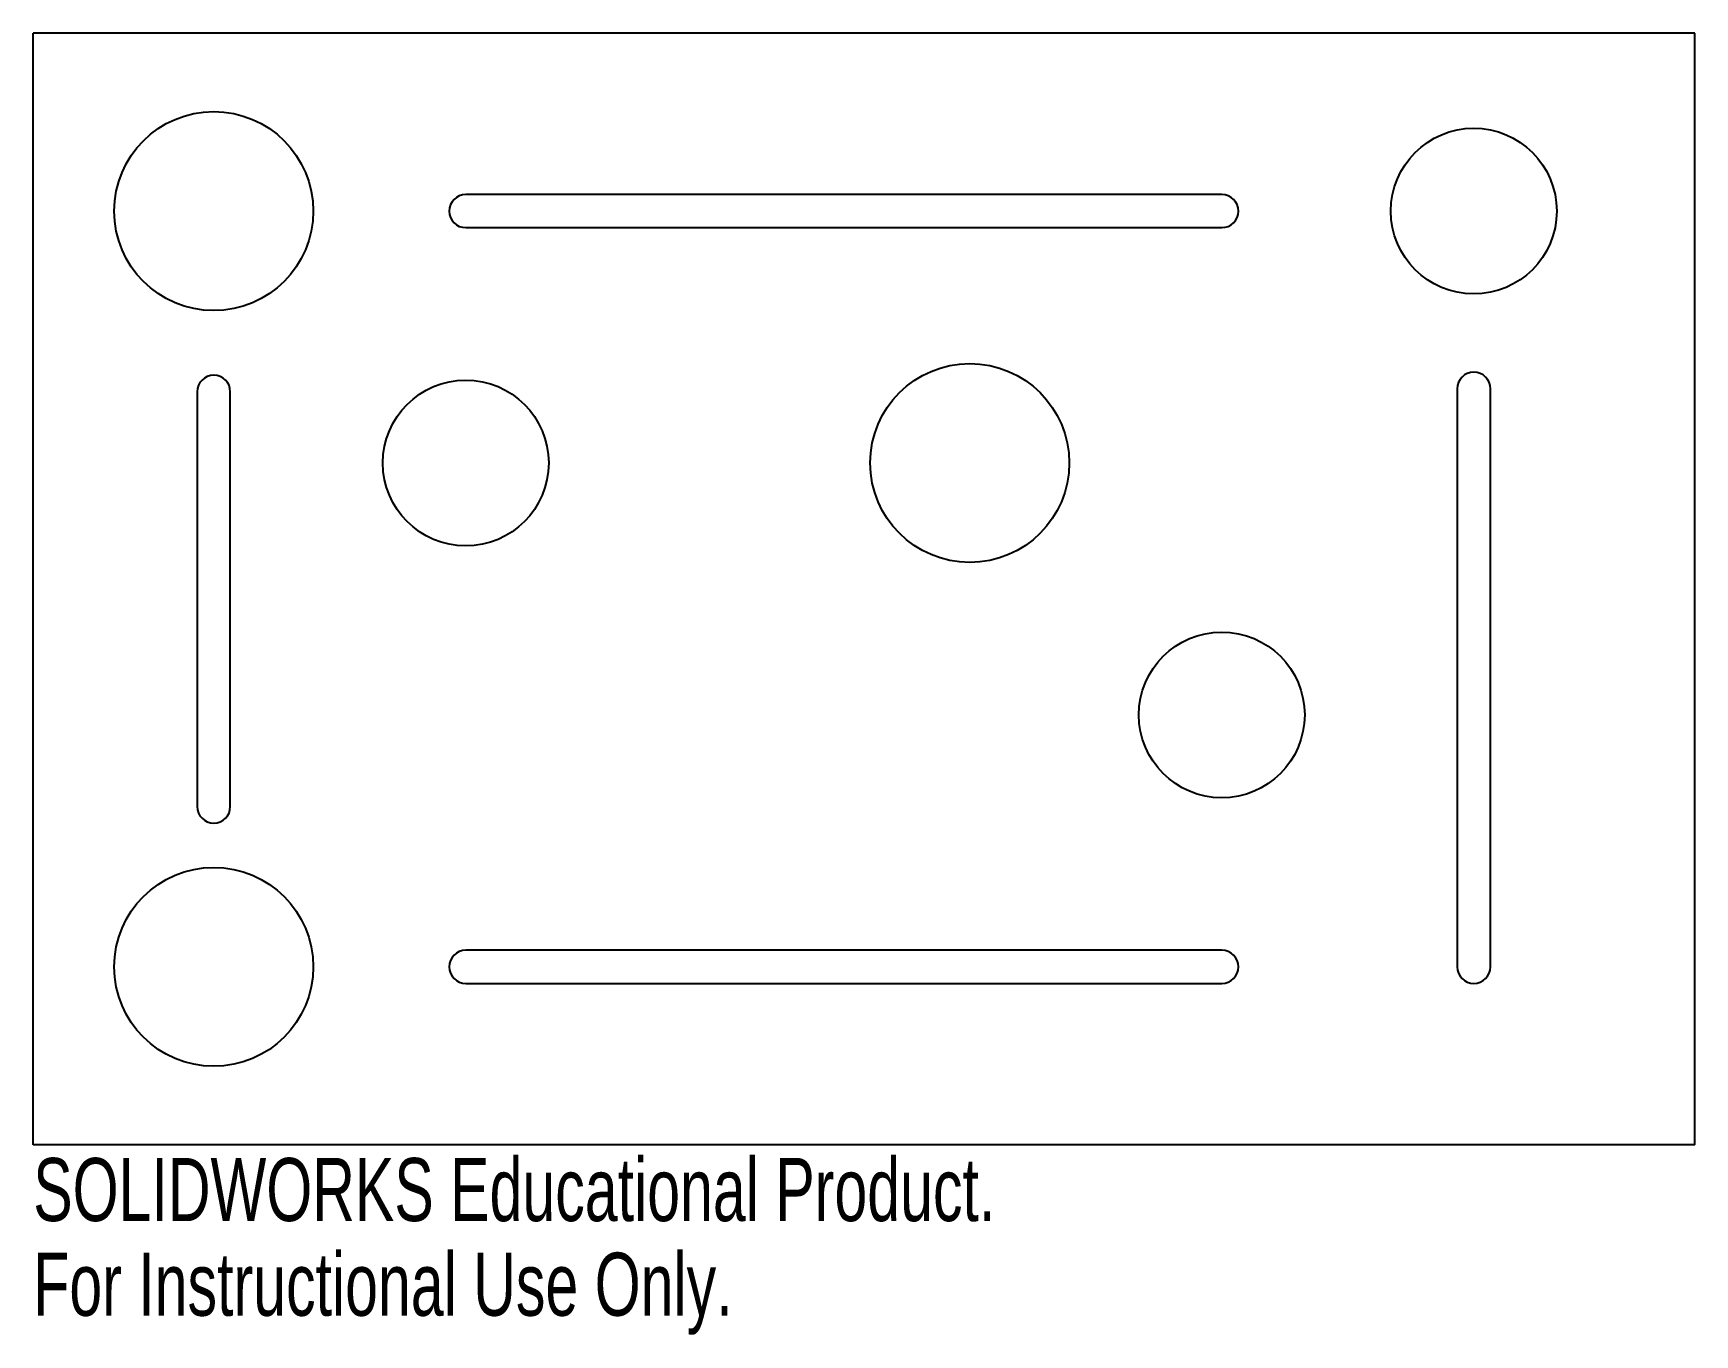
# Model space of a CAD drawing. Header units: inches. Extents: x -5.01 to 0, y -0.57 to 3.35.
import ezdxf

# ---------------------------------------------------------------- set-up
doc = ezdxf.new("R2010")
doc.units = ezdxf.units.IN
doc.header["$MEASUREMENT"] = 0
doc.styles.add('SLDTEXTSTYLE0', font='TXT', dxfattribs={"width": 0.7})

msp = doc.modelspace()

# ---------------------------------------------------------------- linework, layer by layer
at = {"color": 7, "linetype": 'Continuous', "lineweight": 25}
for p, q in [((0, 3.3524), (-5.0098, 3.3524)), ((-5.0098, 0), (-5.0098, 3.3524)), ((0, 0), (0, 3.3524)), ((-1.4262, 2.8659), (-3.7057, 2.8659)), ((-3.7057, 2.7659), (-1.4262, 2.7659)), ((-4.5156, 2.271), (-4.5156, 1.0199)), ((-4.4156, 1.0199), (-4.4156, 2.271)), ((-0.7163, 2.2801), (-0.7163, 0.5364)), ((-0.6163, 0.5364), (-0.6163, 2.2801)), ((-1.4262, 0.5864), (-3.7057, 0.5864)), ((-3.7057, 0.4864), (-1.4262, 0.4864)), ((0, 0), (-5.0098, 0))]:
    msp.add_line(p, q, dxfattribs=at)
for centre, radius in [((-4.4656, 2.8159), 0.3), ((-0.6663, 2.8159), 0.25), ((-2.186, 2.0561), 0.3), ((-3.7057, 2.0561), 0.25), ((-1.4262, 1.2963), 0.25), ((-4.4656, 0.5364), 0.3)]:
    msp.add_circle(centre, radius, dxfattribs=at)
for centre, start, end in [((-3.7057, 2.8159), 90, 270), ((-1.4262, 2.8159), 270, 90), ((-4.4656, 2.271), 0, 180), ((-0.6663, 2.2801), 0, 180), ((-4.4656, 1.0199), 180, 0), ((-3.7057, 0.5364), 90, 270), ((-1.4262, 0.5364), 270, 90), ((-0.6663, 0.5364), 180, 0)]:
    msp.add_arc(centre, 0.05, start, end, dxfattribs=at)

# ---------------------------------------------------------------- texts
at = {"color": 7, "linetype": 'Continuous', "char_height": 0.1903, "attachment_point": 1, "style": 'SLDTEXTSTYLE0'}
for s, insert in [('SOLIDWORKS Educational Product.', (-5.0098, -0.0401)), ('For Instructional Use Only.', (-5.0098, -0.3256))]:
    msp.add_mtext(s, dxfattribs=dict(at, insert=insert))

doc.saveas('drawing.dxf')
